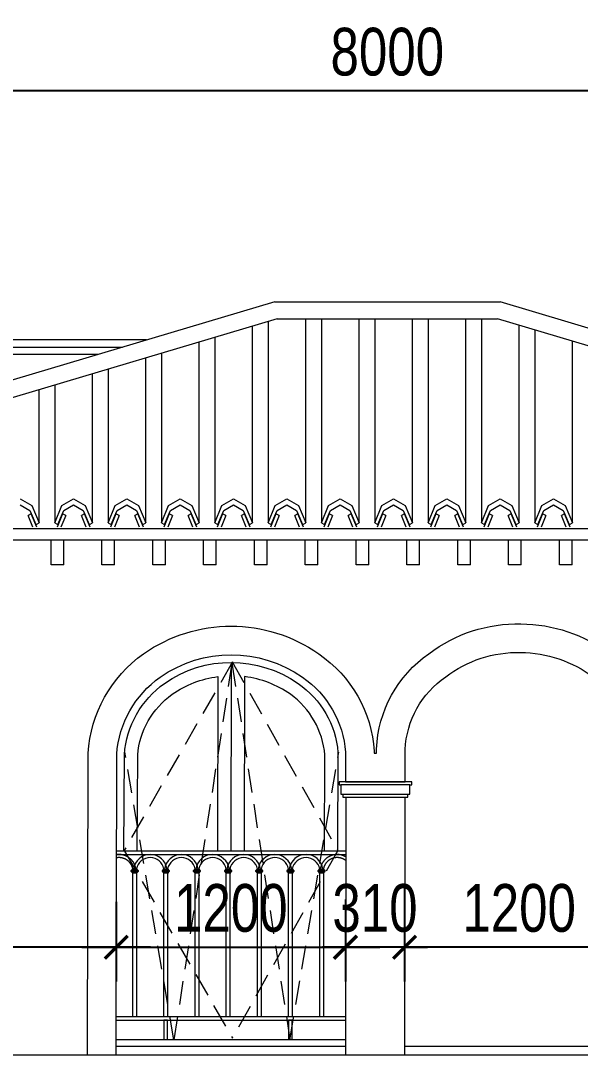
# Model space of a CAD drawing. Header units: millimetres. Extents: x -78046 to 260989, y -99288 to 158505.
# Drawn here: x 239603 to 242534, y 11467 to 16890 of the extents above; entities that cross this region are included whole.
import ezdxf
from ezdxf.xclip import XClip

# ---------------------------------------------------------------- set-up
doc = ezdxf.new("R2010")
doc.units = ezdxf.units.MM
doc.header["$LTSCALE"] = 100
doc.header["$XCLIPFRAME"] = 0
doc.header["$PDMODE"] = 98
doc.linetypes.add('HIDDEN', pattern=[0.375, 0.25, -0.125])
doc.layers.get('Defpoints').update_dxf_attribs({"lineweight": 13})
for name, color, linetype, lineweight in [('-DOOR', 137, 'Continuous', 9), ('-HATCH', 8, 'Continuous', 5), ('-HIDE', 3, 'HIDDEN', 13), ('-LINE1', 7, 'Continuous', 18)]:
    doc.layers.add(name, color=color, linetype=linetype, lineweight=lineweight)
doc.styles.add('AVANH', font='VHAVAN_2.TTF', dxfattribs={"width": 0.8})
doc.dimstyles.new('C_100A3', dxfattribs={"dimscale": 100, "dimtxt": 2.5, "dimasz": 1.2, "dimexe": 1.8, "dimexo": 0, "dimgap": 0.75, "dimtad": 1, "dimdec": 0, "dimzin": 0, "dimdsep": 46, "dimtxsty": 'AVANH', "dimblk": 'ARCHTICK', "dimcen": 0, "dimdle": 1.8, "dimclrd": 256, "dimclre": 256, "dimclrt": 7, "dimadec": 0, "dimazin": 0, "dimtfac": 0.0001, "dimtdec": 0, "dimtix": 1, "dimtmove": 2, "dimatfit": 3, "dimldrblk": 'ARCHTICK', "dimfxl": 1.8, "dimtolj": 1, "dimtzin": 0, "dimarcsym": 0})

# ---------------------------------------------------------------- blocks, each defined once
blk = doc.blocks.new('erte')
for p, q in [((215107, -52249.4), (215107, -49738)), ((215188.3, -49738), (215188.3, -52249.4)), ((215386.4, -52249.4), (215386.4, -49738)), ((215467.7, -49738), (215467.7, -52249.4)), ((215665.8, -52249.4), (215665.8, -49738)), ((215747.1, -49738), (215747.1, -52249.4)), ((215945.2, -52249.4), (215945.2, -49738)), ((216026.5, -49738), (216026.5, -52249.4)), ((216224.6, -52249.4), (216224.6, -49738)), ((216305.9, -49738), (216305.9, -52249.4)), ((216504, -52249.4), (216504, -49738)), ((216585.3, -49738), (216585.3, -52249.4)), ((216783.4, -52249.4), (216783.4, -49738)), ((216864.7, -49738), (216864.7, -52249.4)), ((217062.8, -52249.4), (217062.8, -49738)), ((217144.1, -49738), (217144.1, -52249.4)), ((217342.2, -52249.4), (217342.2, -49738)), ((217423.5, -49738), (217423.5, -52249.4)), ((217621.6, -52249.4), (217621.6, -49738)), ((217702.9, -49738), (217702.9, -52249.4)), ((217901, -52249.4), (217901, -49738)), ((215007.9, -52124.5), (215069.1, -52159)), ((215007.9, -52155.3), (215058.7, -52184)), ((215069.1, -52159), (215107, -52249.4)), ((215188.3, -52249.4), (215226.1, -52159)), ((215226.1, -52159), (215287.3, -52124.5)), ((215236.6, -52184), (215287.3, -52155.3)), ((215287.3, -52124.5), (215348.5, -52159)), ((215287.3, -52155.3), (215338.1, -52184)), ((215348.5, -52159), (215386.4, -52249.4)), ((215467.7, -52249.4), (215505.5, -52159)), ((215505.5, -52159), (215566.7, -52124.5)), ((215516, -52184), (215566.7, -52155.3)), ((215566.7, -52124.5), (215627.9, -52159)), ((215566.7, -52155.3), (215617.5, -52184)), ((215627.9, -52159), (215665.8, -52249.4)), ((215747.1, -52249.4), (215784.9, -52159)), ((215784.9, -52159), (215846.1, -52124.5)), ((215795.4, -52184), (215846.1, -52155.3)), ((215846.1, -52124.5), (215907.3, -52159)), ((215846.1, -52155.3), (215896.9, -52184)), ((215907.3, -52159), (215945.2, -52249.4)), ((216026.5, -52249.4), (216064.3, -52159)), ((216064.3, -52159), (216125.5, -52124.5)), ((216074.8, -52184), (216125.5, -52155.3)), ((216125.5, -52124.5), (216186.7, -52159)), ((216125.5, -52155.3), (216176.3, -52184)), ((216186.7, -52159), (216224.6, -52249.4)), ((216305.9, -52249.4), (216343.7, -52159)), ((216343.7, -52159), (216404.9, -52124.5)), ((216354.2, -52184), (216404.9, -52155.3)), ((216404.9, -52124.5), (216466.1, -52159)), ((216404.9, -52155.3), (216455.7, -52184)), ((216466.1, -52159), (216504, -52249.4)), ((216585.3, -52249.4), (216623.1, -52159)), ((216623.1, -52159), (216684.3, -52124.5)), ((216633.6, -52184), (216684.3, -52155.3)), ((216684.3, -52124.5), (216745.5, -52159)), ((216684.3, -52155.3), (216735.1, -52184)), ((216745.5, -52159), (216783.4, -52249.4)), ((216864.7, -52249.4), (216902.5, -52159)), ((216902.5, -52159), (216963.7, -52124.5)), ((216913, -52184), (216963.7, -52155.3)), ((216963.7, -52124.5), (217024.9, -52159)), ((216963.7, -52155.3), (217014.5, -52184)), ((217024.9, -52159), (217062.8, -52249.4)), ((217144.1, -52249.4), (217181.9, -52159)), ((217181.9, -52159), (217243.1, -52124.5)), ((217192.4, -52184), (217243.1, -52155.3)), ((217243.1, -52124.5), (217304.3, -52159)), ((217243.1, -52155.3), (217293.9, -52184)), ((217304.3, -52159), (217342.2, -52249.4)), ((217423.5, -52249.4), (217461.3, -52159)), ((217461.3, -52159), (217522.5, -52124.5)), ((217471.8, -52184), (217522.5, -52155.3)), ((217522.5, -52124.5), (217583.7, -52159)), ((217522.5, -52155.3), (217573.3, -52184)), ((217583.7, -52159), (217621.6, -52249.4)), ((217702.9, -52249.4), (217740.7, -52159)), ((217740.7, -52159), (217801.9, -52124.5)), ((217751.2, -52184), (217801.9, -52155.3)), ((217801.9, -52124.5), (217863.1, -52159)), ((217801.9, -52155.3), (217852.7, -52184)), ((217863.1, -52159), (217901, -52249.4)), ((215065.5, -52201.7), (215048.6, -52211.2)), ((215073.9, -52271.6), (215048.6, -52211.2)), ((215058.7, -52184), (215065.5, -52200.2)), ((215065.5, -52200.2), (215065.5, -52201.7)), ((215065.5, -52200.2), (215090.1, -52258.9)), ((215094.8, -52271.6), (215065.5, -52201.7)), ((215229.8, -52201.7), (215200.5, -52271.6)), ((215205.2, -52258.9), (215229.8, -52200.2)), ((215246.7, -52211.2), (215221.4, -52271.6)), ((215229.8, -52200.2), (215236.6, -52184)), ((215229.8, -52201.7), (215229.8, -52200.2)), ((215246.7, -52211.2), (215229.8, -52201.7)), ((215344.9, -52201.7), (215328, -52211.2)), ((215353.3, -52271.6), (215328, -52211.2)), ((215338.1, -52184), (215344.9, -52200.2)), ((215344.9, -52200.2), (215344.9, -52201.7)), ((215344.9, -52200.2), (215369.5, -52258.9)), ((215374.2, -52271.6), (215344.9, -52201.7)), ((215509.2, -52201.7), (215479.9, -52271.6)), ((215484.6, -52258.9), (215509.2, -52200.2)), ((215526.1, -52211.2), (215500.8, -52271.6)), ((215509.2, -52200.2), (215516, -52184)), ((215509.2, -52201.7), (215509.2, -52200.2)), ((215526.1, -52211.2), (215509.2, -52201.7)), ((215624.3, -52201.7), (215607.4, -52211.2)), ((215632.7, -52271.6), (215607.4, -52211.2)), ((215617.5, -52184), (215624.3, -52200.2)), ((215624.3, -52200.2), (215624.3, -52201.7)), ((215624.3, -52200.2), (215648.9, -52258.9)), ((215653.6, -52271.6), (215624.3, -52201.7)), ((215788.6, -52201.7), (215759.3, -52271.6)), ((215764, -52258.9), (215788.6, -52200.2)), ((215805.5, -52211.2), (215780.2, -52271.6)), ((215788.6, -52200.2), (215795.4, -52184)), ((215788.6, -52201.7), (215788.6, -52200.2)), ((215805.5, -52211.2), (215788.6, -52201.7)), ((215903.7, -52201.7), (215886.8, -52211.2)), ((215912.1, -52271.6), (215886.8, -52211.2)), ((215896.9, -52184), (215903.7, -52200.2)), ((215903.7, -52200.2), (215903.7, -52201.7)), ((215903.7, -52200.2), (215928.3, -52258.9)), ((215933, -52271.6), (215903.7, -52201.7)), ((216068, -52201.7), (216038.7, -52271.6)), ((216043.4, -52258.9), (216068, -52200.2)), ((216084.9, -52211.2), (216059.6, -52271.6)), ((216068, -52200.2), (216074.8, -52184)), ((216068, -52201.7), (216068, -52200.2)), ((216084.9, -52211.2), (216068, -52201.7)), ((216183.1, -52201.7), (216166.2, -52211.2)), ((216191.5, -52271.6), (216166.2, -52211.2)), ((216176.3, -52184), (216183.1, -52200.2)), ((216183.1, -52200.2), (216183.1, -52201.7)), ((216183.1, -52200.2), (216207.7, -52258.9)), ((216212.4, -52271.6), (216183.1, -52201.7)), ((216347.4, -52201.7), (216318.1, -52271.6)), ((216322.8, -52258.9), (216347.4, -52200.2)), ((216364.3, -52211.2), (216339, -52271.6)), ((216347.4, -52200.2), (216354.2, -52184)), ((216347.4, -52201.7), (216347.4, -52200.2)), ((216364.3, -52211.2), (216347.4, -52201.7)), ((216462.5, -52201.7), (216445.6, -52211.2)), ((216470.9, -52271.6), (216445.6, -52211.2)), ((216455.7, -52184), (216462.5, -52200.2)), ((216462.5, -52200.2), (216462.5, -52201.7)), ((216462.5, -52200.2), (216487.1, -52258.9)), ((216491.8, -52271.6), (216462.5, -52201.7)), ((216626.8, -52201.7), (216597.5, -52271.6)), ((216602.2, -52258.9), (216626.8, -52200.2)), ((216643.7, -52211.2), (216618.4, -52271.6)), ((216626.8, -52200.2), (216633.6, -52184)), ((216626.8, -52201.7), (216626.8, -52200.2)), ((216643.7, -52211.2), (216626.8, -52201.7)), ((216741.9, -52201.7), (216725, -52211.2)), ((216750.3, -52271.6), (216725, -52211.2)), ((216735.1, -52184), (216741.9, -52200.2)), ((216741.9, -52200.2), (216741.9, -52201.7)), ((216741.9, -52200.2), (216766.5, -52258.9)), ((216771.2, -52271.6), (216741.9, -52201.7)), ((216906.2, -52201.7), (216876.9, -52271.6)), ((216881.6, -52258.9), (216906.2, -52200.2)), ((216923.1, -52211.2), (216897.8, -52271.6)), ((216906.2, -52200.2), (216913, -52184)), ((216906.2, -52201.7), (216906.2, -52200.2)), ((216923.1, -52211.2), (216906.2, -52201.7)), ((217021.3, -52201.7), (217004.4, -52211.2)), ((217029.7, -52271.6), (217004.4, -52211.2)), ((217014.5, -52184), (217021.3, -52200.2)), ((217021.3, -52200.2), (217021.3, -52201.7)), ((217021.3, -52200.2), (217045.9, -52258.9)), ((217050.6, -52271.6), (217021.3, -52201.7)), ((217185.6, -52201.7), (217156.3, -52271.6)), ((217161, -52258.9), (217185.6, -52200.2)), ((217202.5, -52211.2), (217177.2, -52271.6)), ((217185.6, -52200.2), (217192.4, -52184)), ((217185.6, -52201.7), (217185.6, -52200.2)), ((217202.5, -52211.2), (217185.6, -52201.7)), ((217300.7, -52201.7), (217283.8, -52211.2)), ((217309.1, -52271.6), (217283.8, -52211.2)), ((217293.9, -52184), (217300.7, -52200.2)), ((217300.7, -52200.2), (217300.7, -52201.7)), ((217300.7, -52200.2), (217325.3, -52258.9)), ((217330, -52271.6), (217300.7, -52201.7)), ((217465, -52201.7), (217435.7, -52271.6)), ((217440.4, -52258.9), (217465, -52200.2)), ((217481.9, -52211.2), (217456.6, -52271.6)), ((217465, -52200.2), (217471.8, -52184)), ((217465, -52201.7), (217465, -52200.2)), ((217481.9, -52211.2), (217465, -52201.7)), ((217580.1, -52201.7), (217563.2, -52211.2)), ((217588.5, -52271.6), (217563.2, -52211.2)), ((217573.3, -52184), (217580.1, -52200.2)), ((217580.1, -52200.2), (217580.1, -52201.7)), ((217580.1, -52200.2), (217604.7, -52258.9)), ((217609.4, -52271.6), (217580.1, -52201.7)), ((217744.4, -52201.7), (217715.1, -52271.6)), ((217719.8, -52258.9), (217744.4, -52200.2)), ((217761.3, -52211.2), (217736, -52271.6)), ((217744.4, -52200.2), (217751.2, -52184)), ((217744.4, -52201.7), (217744.4, -52200.2)), ((217761.3, -52211.2), (217744.4, -52201.7)), ((217859.5, -52201.7), (217842.6, -52211.2)), ((217867.9, -52271.6), (217842.6, -52211.2)), ((217852.7, -52184), (217859.5, -52200.2)), ((217859.5, -52200.2), (217859.5, -52201.7)), ((217859.5, -52200.2), (217884.1, -52258.9)), ((217888.8, -52271.6), (217859.5, -52201.7)), ((215090.1, -52258.9), (215094.7, -52256.3)), ((215094.7, -52256.3), (215107, -52249.4)), ((215188.3, -52249.4), (215200.5, -52256.3)), ((215200.5, -52256.3), (215205.2, -52258.9)), ((215369.5, -52258.9), (215374.1, -52256.3)), ((215374.1, -52256.3), (215386.4, -52249.4)), ((215467.7, -52249.4), (215479.9, -52256.3)), ((215479.9, -52256.3), (215484.6, -52258.9)), ((215648.9, -52258.9), (215653.5, -52256.3)), ((215653.5, -52256.3), (215665.8, -52249.4)), ((215747.1, -52249.4), (215759.3, -52256.3)), ((215759.3, -52256.3), (215764, -52258.9)), ((215928.3, -52258.9), (215932.9, -52256.3)), ((215932.9, -52256.3), (215945.2, -52249.4)), ((216026.5, -52249.4), (216038.7, -52256.3)), ((216038.7, -52256.3), (216043.4, -52258.9)), ((216207.7, -52258.9), (216212.3, -52256.3)), ((216212.3, -52256.3), (216224.6, -52249.4)), ((216305.9, -52249.4), (216318.1, -52256.3)), ((216318.1, -52256.3), (216322.8, -52258.9)), ((216487.1, -52258.9), (216491.7, -52256.3)), ((216491.7, -52256.3), (216504, -52249.4)), ((216585.3, -52249.4), (216597.5, -52256.3)), ((216597.5, -52256.3), (216602.2, -52258.9)), ((216766.5, -52258.9), (216771.1, -52256.3)), ((216771.1, -52256.3), (216783.4, -52249.4)), ((216864.7, -52249.4), (216876.9, -52256.3)), ((216876.9, -52256.3), (216881.6, -52258.9)), ((217045.9, -52258.9), (217050.5, -52256.3)), ((217050.5, -52256.3), (217062.8, -52249.4)), ((217144.1, -52249.4), (217156.3, -52256.3)), ((217156.3, -52256.3), (217161, -52258.9)), ((217325.3, -52258.9), (217329.9, -52256.3)), ((217329.9, -52256.3), (217342.2, -52249.4)), ((217423.5, -52249.4), (217435.7, -52256.3)), ((217435.7, -52256.3), (217440.4, -52258.9)), ((217604.7, -52258.9), (217609.3, -52256.3)), ((217609.3, -52256.3), (217621.6, -52249.4)), ((217702.9, -52249.4), (217715.1, -52256.3)), ((217715.1, -52256.3), (217719.8, -52258.9)), ((217884.1, -52258.9), (217888.7, -52256.3)), ((217888.7, -52256.3), (217901, -52249.4))]:
    blk.add_line(p, q)
blk = doc.blocks.new('_ARCHTICK')
at = {"const_width": 0.15}
blk.add_lwpolyline([(-0.5, -0.5), (0.5, 0.5)], dxfattribs=at)
blk = doc.blocks.new('*D195')
at = {"layer": 'Defpoints', "lineweight": -2, "transparency": 16777216}
for p, q in [((237523.1, 15501.5), (237523.1, 16701.9)), ((245522.8, 15501.5), (245522.8, 16701.9)), ((245702.8, 16521.9), (237343.1, 16521.9))]:
    blk.add_line(p, q, dxfattribs=at)
at = {"layer": 'Defpoints', "color": 0, "transparency": 16777216}
for p in [(237523.1, 16521.9), (237523.1, 15501.5), (245522.8, 15501.5)]:
    blk.add_point(p, dxfattribs=at)
at = {"layer": 'Defpoints', "lineweight": -2, "transparency": 16777216, "xscale": 120, "yscale": 120, "zscale": 120, "rotation": 180}
blk.add_blockref('_ARCHTICK', (237523.1, 16521.9), dxfattribs=at)
at = {"layer": 'Defpoints', "lineweight": -2, "transparency": 16777216, "xscale": 120, "yscale": 120, "zscale": 120}
blk.add_blockref('_ARCHTICK', (245522.8, 16521.9), dxfattribs=at)
at = {"layer": 'Defpoints', "color": 7, "transparency": 16777216, "insert": (241522.9, 16726.2), "char_height": 250, "attachment_point": 5, "style": 'AVANH'}
blk.add_mtext('\\A1;8000', dxfattribs=at)
blk = doc.blocks.new('*D200')
at = {"layer": 'Defpoints', "lineweight": -2, "transparency": 16777216}
for p, q in [((241613.4, 12357.9), (241613.4, 11853.4)), ((242813.6, 12254.9), (242813.6, 11853.4)), ((242993.6, 12033.4), (241433.4, 12033.4))]:
    blk.add_line(p, q, dxfattribs=at)
at = {"layer": 'Defpoints', "color": 0, "transparency": 16777216}
for p in [(241613.4, 12357.9), (242813.6, 12254.9), (241613.4, 12033.4)]:
    blk.add_point(p, dxfattribs=at)
at = {"layer": 'Defpoints', "lineweight": -2, "transparency": 16777216, "xscale": 120, "yscale": 120, "zscale": 120, "rotation": 180}
blk.add_blockref('_ARCHTICK', (241613.4, 12033.4), dxfattribs=at)
at = {"layer": 'Defpoints', "lineweight": -2, "transparency": 16777216, "xscale": 120, "yscale": 120, "zscale": 120}
blk.add_blockref('_ARCHTICK', (242813.6, 12033.4), dxfattribs=at)
at = {"layer": 'Defpoints', "color": 7, "transparency": 16777216, "insert": (242213.5, 12237.7), "char_height": 250, "attachment_point": 5, "style": 'AVANH'}
blk.add_mtext('\\A1;1200', dxfattribs=at)
blk = doc.blocks.new('*D201')
at = {"layer": 'Defpoints', "lineweight": -2, "transparency": 16777216}
for p, q in [((241613.4, 12357.9), (241613.4, 11853.4)), ((241303.4, 12283.8), (241303.4, 11853.4)), ((241303.4, 12033.4), (241183.4, 12033.4)), ((241613.4, 12033.4), (241303.4, 12033.4)), ((241613.4, 12033.4), (241733.4, 12033.4))]:
    blk.add_line(p, q, dxfattribs=at)
at = {"layer": 'Defpoints', "color": 0, "transparency": 16777216}
for p in [(241613.4, 12357.9), (241303.4, 12283.8), (241303.4, 12033.4)]:
    blk.add_point(p, dxfattribs=at)
at = {"layer": 'Defpoints', "lineweight": -2, "transparency": 16777216, "xscale": 120, "yscale": 120, "zscale": 120}
blk.add_blockref('_ARCHTICK', (241303.4, 12033.4), dxfattribs=at)
at = {"layer": 'Defpoints', "lineweight": -2, "transparency": 16777216, "xscale": 120, "yscale": 120, "zscale": 120, "rotation": 180}
blk.add_blockref('_ARCHTICK', (241613.4, 12033.4), dxfattribs=at)
at = {"layer": 'Defpoints', "color": 7, "transparency": 16777216, "insert": (241458.4, 12237.7), "char_height": 250, "attachment_point": 5, "style": 'AVANH'}
blk.add_mtext('\\A1;310', dxfattribs=at)
blk = doc.blocks.new('*D202')
at = {"layer": 'Defpoints', "lineweight": -2, "transparency": 16777216}
for p, q in [((240103.2, 12271.1), (240103.2, 11853.4)), ((237523.1, 12254.9), (237523.1, 11853.4)), ((240283.2, 12033.4), (237343.1, 12033.4))]:
    blk.add_line(p, q, dxfattribs=at)
at = {"layer": 'Defpoints', "color": 0, "transparency": 16777216}
for p in [(240103.2, 12271.1), (237523.1, 12254.9), (237523.1, 12033.4)]:
    blk.add_point(p, dxfattribs=at)
at = {"layer": 'Defpoints', "lineweight": -2, "transparency": 16777216, "xscale": 120, "yscale": 120, "zscale": 120, "rotation": 180}
blk.add_blockref('_ARCHTICK', (237523.1, 12033.4), dxfattribs=at)
at = {"layer": 'Defpoints', "lineweight": -2, "transparency": 16777216, "xscale": 120, "yscale": 120, "zscale": 120}
blk.add_blockref('_ARCHTICK', (240103.2, 12033.4), dxfattribs=at)
at = {"layer": 'Defpoints', "color": 7, "transparency": 16777216, "insert": (238813.2, 12237.7), "char_height": 250, "attachment_point": 5, "style": 'AVANH'}
blk.add_mtext('\\A1;2580', dxfattribs=at)
blk = doc.blocks.new('*D346')
at = {"layer": 'Defpoints', "lineweight": -2, "transparency": 16777216}
for p, q in [((240103.2, 12271.1), (240103.2, 11853.4)), ((241303.4, 12271.1), (241303.4, 11853.4)), ((239923.2, 12033.4), (241483.4, 12033.4))]:
    blk.add_line(p, q, dxfattribs=at)
at = {"layer": 'Defpoints', "color": 0, "transparency": 16777216}
for p in [(240103.2, 12271.1), (241303.4, 12271.1), (241303.4, 12033.4)]:
    blk.add_point(p, dxfattribs=at)
at = {"layer": 'Defpoints', "lineweight": -2, "transparency": 16777216, "xscale": 120, "yscale": 120, "zscale": 120, "rotation": 180}
blk.add_blockref('_ARCHTICK', (240103.2, 12033.4), dxfattribs=at)
at = {"layer": 'Defpoints', "lineweight": -2, "transparency": 16777216, "xscale": 120, "yscale": 120, "zscale": 120}
blk.add_blockref('_ARCHTICK', (241303.4, 12033.4), dxfattribs=at)
at = {"layer": 'Defpoints', "color": 7, "transparency": 16777216, "insert": (240703.3, 12237.7), "char_height": 250, "attachment_point": 5, "style": 'AVANH'}
blk.add_mtext('\\A1;1200', dxfattribs=at)
blk = doc.blocks.new('lancan')
for p, q in [((-1.1, 988.8), (6547.2, 988.8)), ((-1.1, 968.8), (6547.2, 968.8)), ((488, 889), (479.8, 883.9)), ((479.8, 883.9), (479.8, 881.9)), ((489.6, 883.9), (479.8, 883.9)), ((479.8, 881.9), (488, 876.9)), ((489.6, 881.9), (479.8, 881.9)), ((485.6, 893), (485.6, 891)), ((485.6, 893), (489.6, 893)), ((485.6, 891), (488, 891)), ((485.6, 874.9), (485.6, 872.9)), ((485.6, 874.9), (488, 874.9)), ((485.6, 872.9), (489.6, 872.9)), ((488, 891), (488, 889)), ((488, 891), (489.6, 891)), ((488, 889), (510.4, 889)), ((488, 876.9), (488, 874.9)), ((488, 876.9), (510.4, 876.9)), ((488, 874.9), (489.6, 874.9)), ((489.6, 893), (508.8, 893)), ((508.8, 891), (489.6, 891)), ((489.6, 881.9), (489.6, 883.9)), ((489.6, 883.9), (508.8, 883.9)), ((489.6, 881.9), (508.8, 881.9)), ((508.8, 874.9), (489.6, 874.9)), ((489.6, 120), (489.6, 872.9)), ((489.6, 872.9), (508.8, 872.9)), ((508.8, 893), (512.8, 893)), ((508.8, 891), (510.4, 891)), ((508.8, 883.9), (508.8, 881.9)), ((508.8, 883.9), (518.6, 883.9)), ((508.8, 881.9), (518.6, 881.9)), ((508.8, 874.9), (510.4, 874.9)), ((508.8, 872.9), (508.8, 120)), ((508.8, 872.9), (512.8, 872.9)), ((510.4, 889), (510.4, 891)), ((510.4, 891), (512.8, 891)), ((518.6, 883.9), (510.4, 889)), ((510.4, 876.9), (518.6, 881.9)), ((510.4, 874.9), (510.4, 876.9)), ((510.4, 874.9), (512.8, 874.9)), ((512.8, 891), (512.8, 893)), ((512.8, 872.9), (512.8, 874.9)), ((518.6, 881.9), (518.6, 883.9)), ((651.2, 889), (643, 884)), ((643, 884), (643, 882)), ((652.8, 884), (643, 884)), ((643, 882), (651.2, 876.9)), ((652.8, 882), (643, 882)), ((648.8, 893), (648.8, 891)), ((648.8, 893), (652.8, 893)), ((648.8, 891), (651.2, 891)), ((648.8, 874.9), (648.8, 872.9)), ((648.8, 874.9), (651.2, 874.9)), ((648.8, 872.9), (652.8, 872.9)), ((651.2, 891), (651.2, 889)), ((651.2, 891), (652.8, 891)), ((651.2, 889), (673.6, 889)), ((651.2, 876.9), (651.2, 874.9)), ((651.2, 876.9), (673.6, 876.9)), ((651.2, 874.9), (652.8, 874.9)), ((652.8, 893), (672, 893)), ((672, 891), (652.8, 891)), ((652.8, 882), (652.8, 884)), ((652.8, 884), (672, 884)), ((652.8, 882), (672, 882)), ((672, 874.9), (652.8, 874.9)), ((652.8, 120), (652.8, 872.9)), ((652.8, 872.9), (672, 872.9)), ((672, 893), (676, 893)), ((672, 891), (673.6, 891)), ((672, 884), (672, 882)), ((672, 884), (681.8, 884)), ((672, 882), (681.8, 882)), ((672, 874.9), (673.6, 874.9)), ((672, 872.9), (672, 120)), ((672, 872.9), (676, 872.9)), ((673.6, 889), (673.6, 891)), ((673.6, 891), (676, 891)), ((681.8, 884), (673.6, 889)), ((673.6, 876.9), (681.8, 882)), ((673.6, 874.9), (673.6, 876.9)), ((673.6, 874.9), (676, 874.9)), ((676, 891), (676, 893)), ((676, 872.9), (676, 874.9)), ((681.8, 882), (681.8, 884)), ((814.4, 889), (806.2, 884)), ((806.2, 884), (806.2, 882)), ((816, 884), (806.2, 884)), ((806.2, 882), (814.4, 876.9)), ((816, 882), (806.2, 882)), ((812, 893), (812, 891)), ((812, 893), (816, 893)), ((812, 891), (814.4, 891)), ((812, 874.9), (812, 872.9)), ((812, 874.9), (814.4, 874.9)), ((812, 872.9), (816, 872.9)), ((814.4, 891), (814.4, 889)), ((814.4, 891), (816, 891)), ((814.4, 889), (836.8, 889)), ((814.4, 876.9), (814.4, 874.9)), ((814.4, 876.9), (836.8, 876.9)), ((814.4, 874.9), (816, 874.9)), ((816, 893), (835.2, 893)), ((835.2, 891), (816, 891)), ((816, 882), (816, 884)), ((816, 884), (835.2, 884)), ((816, 882), (835.2, 882)), ((835.2, 874.9), (816, 874.9)), ((816, 120), (816, 872.9)), ((816, 872.9), (835.2, 872.9)), ((835.2, 893), (839.2, 893)), ((835.2, 891), (836.8, 891)), ((835.2, 884), (835.2, 882)), ((835.2, 884), (845, 884)), ((835.2, 882), (845, 882)), ((835.2, 874.9), (836.8, 874.9)), ((835.2, 872.9), (835.2, 120)), ((835.2, 872.9), (839.2, 872.9)), ((836.8, 889), (836.8, 891)), ((836.8, 891), (839.2, 891)), ((845, 884), (836.8, 889)), ((836.8, 876.9), (845, 882)), ((836.8, 874.9), (836.8, 876.9)), ((836.8, 874.9), (839.2, 874.9)), ((839.2, 891), (839.2, 893)), ((839.2, 872.9), (839.2, 874.9)), ((845, 882), (845, 884)), ((977.6, 889), (969.4, 884)), ((969.4, 884), (969.4, 882)), ((979.2, 884), (969.4, 884)), ((969.4, 882), (977.6, 876.9)), ((979.2, 882), (969.4, 882)), ((975.2, 893), (975.2, 891)), ((975.2, 893), (979.2, 893)), ((975.2, 891), (977.6, 891)), ((975.2, 874.9), (975.2, 872.9)), ((975.2, 874.9), (977.6, 874.9)), ((975.2, 872.9), (979.2, 872.9)), ((977.6, 891), (977.6, 889)), ((977.6, 891), (979.2, 891)), ((977.6, 889), (1000, 889)), ((977.6, 876.9), (977.6, 874.9)), ((977.6, 876.9), (1000, 876.9)), ((977.6, 874.9), (979.2, 874.9)), ((979.2, 893), (998.4, 893)), ((998.4, 891), (979.2, 891)), ((979.2, 882), (979.2, 884)), ((979.2, 884), (998.4, 884)), ((979.2, 882), (998.4, 882)), ((998.4, 874.9), (979.2, 874.9)), ((979.2, 120), (979.2, 872.9)), ((979.2, 872.9), (998.4, 872.9)), ((998.4, 893), (1002.4, 893)), ((998.4, 891), (1000, 891)), ((998.4, 884), (998.4, 882)), ((998.4, 884), (1008.2, 884)), ((998.4, 882), (1008.2, 882)), ((998.4, 874.9), (1000, 874.9)), ((998.4, 872.9), (998.4, 120)), ((998.4, 872.9), (1002.4, 872.9)), ((1000, 889), (1000, 891)), ((1000, 891), (1002.4, 891)), ((1008.2, 884), (1000, 889)), ((1000, 876.9), (1008.2, 882)), ((1000, 874.9), (1000, 876.9)), ((1000, 874.9), (1002.4, 874.9)), ((1002.4, 891), (1002.4, 893)), ((1002.4, 872.9), (1002.4, 874.9)), ((1008.2, 882), (1008.2, 884)), ((1140.8, 889), (1132.6, 884)), ((1132.6, 884), (1132.6, 882)), ((1142.4, 884), (1132.6, 884)), ((1132.6, 882), (1140.8, 876.9)), ((1142.4, 882), (1132.6, 882)), ((1138.4, 893), (1138.4, 891)), ((1138.4, 893), (1142.4, 893)), ((1138.4, 891), (1140.8, 891)), ((1138.4, 874.9), (1138.4, 872.9)), ((1138.4, 874.9), (1140.8, 874.9)), ((1138.4, 872.9), (1142.4, 872.9)), ((1140.8, 891), (1140.8, 889)), ((1140.8, 891), (1142.4, 891)), ((1140.8, 889), (1163.2, 889)), ((1140.8, 876.9), (1140.8, 874.9)), ((1140.8, 876.9), (1163.2, 876.9)), ((1140.8, 874.9), (1142.4, 874.9)), ((1142.4, 893), (1161.6, 893)), ((1161.6, 891), (1142.4, 891)), ((1142.4, 882), (1142.4, 884)), ((1142.4, 884), (1161.6, 884)), ((1142.4, 882), (1161.6, 882)), ((1161.6, 874.9), (1142.4, 874.9)), ((1142.4, 120), (1142.4, 872.9)), ((1142.4, 872.9), (1161.6, 872.9)), ((1161.6, 893), (1165.6, 893)), ((1161.6, 891), (1163.2, 891)), ((1161.6, 884), (1161.6, 882)), ((1161.6, 884), (1171.4, 884)), ((1161.6, 882), (1171.4, 882)), ((1161.6, 874.9), (1163.2, 874.9)), ((1161.6, 872.9), (1161.6, 120)), ((1161.6, 872.9), (1165.6, 872.9)), ((1163.2, 889), (1163.2, 891)), ((1163.2, 891), (1165.6, 891)), ((1171.4, 884), (1163.2, 889)), ((1163.2, 876.9), (1171.4, 882)), ((1163.2, 874.9), (1163.2, 876.9)), ((1163.2, 874.9), (1165.6, 874.9)), ((1165.6, 891), (1165.6, 893)), ((1165.6, 872.9), (1165.6, 874.9)), ((1171.4, 882), (1171.4, 884)), ((1304, 889), (1295.8, 884)), ((1295.8, 884), (1295.8, 882)), ((1305.6, 884), (1295.8, 884)), ((1295.8, 882), (1304, 876.9)), ((1305.6, 882), (1295.8, 882)), ((1301.6, 893), (1301.6, 891)), ((1301.6, 893), (1305.6, 893)), ((1301.6, 891), (1304, 891)), ((1301.6, 874.9), (1301.6, 872.9)), ((1301.6, 874.9), (1304, 874.9)), ((1301.6, 872.9), (1305.6, 872.9)), ((1304, 891), (1304, 889)), ((1304, 891), (1305.6, 891)), ((1304, 889), (1326.4, 889)), ((1304, 876.9), (1304, 874.9)), ((1304, 876.9), (1326.4, 876.9)), ((1304, 874.9), (1305.6, 874.9)), ((1305.6, 893), (1324.8, 893)), ((1324.8, 891), (1305.6, 891)), ((1305.6, 882), (1305.6, 884)), ((1305.6, 884), (1324.8, 884)), ((1305.6, 882), (1324.8, 882)), ((1324.8, 874.9), (1305.6, 874.9)), ((1305.6, 120), (1305.6, 872.9)), ((1305.6, 872.9), (1324.8, 872.9)), ((1324.8, 893), (1328.8, 893)), ((1324.8, 891), (1326.4, 891)), ((1324.8, 884), (1324.8, 882)), ((1324.8, 884), (1334.6, 884)), ((1324.8, 882), (1334.6, 882)), ((1324.8, 874.9), (1326.4, 874.9)), ((1324.8, 872.9), (1324.8, 120)), ((1324.8, 872.9), (1328.8, 872.9)), ((1326.4, 889), (1326.4, 891)), ((1326.4, 891), (1328.8, 891)), ((1334.6, 884), (1326.4, 889)), ((1326.4, 876.9), (1334.6, 882)), ((1326.4, 874.9), (1326.4, 876.9)), ((1326.4, 874.9), (1328.8, 874.9)), ((1328.8, 891), (1328.8, 893)), ((1328.8, 872.9), (1328.8, 874.9)), ((1334.6, 882), (1334.6, 884)), ((1467.2, 889), (1459, 884)), ((1459, 884), (1459, 882)), ((1468.8, 884), (1459, 884)), ((1459, 882), (1467.2, 876.9)), ((1468.8, 882), (1459, 882)), ((1464.8, 893), (1464.8, 891)), ((1464.8, 893), (1468.8, 893)), ((1464.8, 891), (1467.2, 891)), ((1464.8, 874.9), (1464.8, 872.9)), ((1464.8, 874.9), (1467.2, 874.9)), ((1464.8, 872.9), (1468.8, 872.9)), ((1467.2, 891), (1467.2, 889)), ((1467.2, 891), (1468.8, 891)), ((1467.2, 889), (1489.6, 889)), ((1467.2, 876.9), (1467.2, 874.9)), ((1467.2, 876.9), (1489.6, 876.9)), ((1467.2, 874.9), (1468.8, 874.9)), ((1468.8, 893), (1488, 893)), ((1488, 891), (1468.8, 891)), ((1468.8, 882), (1468.8, 884)), ((1468.8, 884), (1488, 884)), ((1468.8, 882), (1488, 882)), ((1488, 874.9), (1468.8, 874.9)), ((1468.8, 120), (1468.8, 872.9)), ((1468.8, 872.9), (1488, 872.9)), ((1488, 893), (1492, 893)), ((1488, 891), (1489.6, 891)), ((1488, 884), (1488, 882)), ((1488, 884), (1497.8, 884)), ((1488, 882), (1497.8, 882)), ((1488, 874.9), (1489.6, 874.9)), ((1488, 872.9), (1488, 120)), ((1488, 872.9), (1492, 872.9)), ((1489.6, 889), (1489.6, 891)), ((1489.6, 891), (1492, 891)), ((1497.8, 884), (1489.6, 889)), ((1489.6, 876.9), (1497.8, 882)), ((1489.6, 874.9), (1489.6, 876.9)), ((1489.6, 874.9), (1492, 874.9)), ((1492, 891), (1492, 893)), ((1492, 872.9), (1492, 874.9)), ((1497.8, 882), (1497.8, 884)), ((-1.1, 120), (6547.2, 120)), ((-1.1, 100), (6547.2, 100)), ((-1.1, 0), (6547.2, 0))]:
    blk.add_line(p, q)
for points in [[(672, 100), (652.8, 100), (652.8, 0), (672, 0)], [(1324.8, 100), (1305.6, 100), (1305.6, 0), (1324.8, 0)]]:
    blk.add_lwpolyline(points, close=True)
for centre, radius, start, end in [((417.6, 879.7), 89.2, 8.5304, 171.4696), ((417.6, 879.7), 73.2, 10.4137, 169.5863), ((580.8, 879.7), 89.2, 8.5304, 171.4696), ((580.8, 879.7), 73.2, 10.4137, 169.5863), ((744, 879.7), 89.2, 8.5304, 171.4696), ((744, 879.7), 73.2, 10.4137, 169.5863), ((907.2, 879.7), 89.2, 8.5304, 171.4696), ((907.2, 879.7), 73.2, 10.4137, 169.5863), ((1070.4, 879.7), 89.2, 8.5304, 171.4696), ((1070.4, 879.7), 73.2, 10.4137, 169.5863), ((1233.6, 879.7), 89.2, 8.5304, 171.4696), ((1233.6, 879.7), 73.2, 10.4137, 169.5863), ((1396.8, 879.8), 89.2, 8.5304, 171.4696), ((1396.8, 879.8), 73.2, 10.4137, 169.5863), ((1560, 879.8), 89.2, 8.5304, 171.4696), ((1560, 879.8), 73.2, 10.4137, 169.5863)]:
    blk.add_arc(centre, radius, start, end)

msp = doc.modelspace()

# ---------------------------------------------------------------- linework, layer by layer
at = {"layer": '-DOOR', "lineweight": 9}
msp.add_line((240705.8, 13526.6), (240703.6, 12539), dxfattribs=at)
for points in [[(240143.3, 12539), (240145.5, 13043.8, -0.221552), (240355.9, 13416.4, -0.316377), (241055.4, 13415.5, -0.227336), (241264.4, 13054), (241262.2, 12539)], [(240213.3, 12539), (240215.5, 13041, -0.219786), (240396.4, 13359.2, -0.12107), (240635.8, 13452.1), (240633.6, 12539)], [(241193.9, 12539), (241196, 13041, 0.219786), (241015.2, 13359.2, 0.12107), (240775.8, 13452.1), (240773.6, 12539)]]:
    msp.add_lwpolyline(points, format="xyb", dxfattribs=at)
at = {"layer": '-HATCH'}
for p, q in [((234223.1, 15179.2), (240136.3, 15179.2)), ((234223.1, 15141.7), (240010.4, 15141.7)), ((239761.8, 14038.7), (239761.8, 14166.7)), ((239828.4, 14038.7), (239828.4, 14166.7)), ((240028.1, 14038.7), (240028.1, 14166.7)), ((240094.6, 14038.7), (240094.6, 14166.7)), ((240294.3, 14038.7), (240294.3, 14166.7)), ((240360.9, 14038.7), (240360.9, 14166.7)), ((240560.6, 14038.7), (240560.6, 14166.7)), ((240627.1, 14038.7), (240627.1, 14166.7)), ((240826.8, 14038.7), (240826.8, 14166.7)), ((240893.4, 14038.7), (240893.4, 14166.7)), ((241093.1, 14038.7), (241093.1, 14166.7)), ((241159.6, 14038.7), (241159.6, 14166.7)), ((241359.3, 14038.7), (241359.3, 14166.7)), ((241425.9, 14038.7), (241425.9, 14166.7)), ((241625.6, 14038.7), (241625.6, 14166.7)), ((241692.1, 14038.7), (241692.1, 14166.7)), ((241891.8, 14038.7), (241891.8, 14166.7)), ((241958.4, 14038.7), (241958.4, 14166.7)), ((242158.1, 14038.7), (242158.1, 14166.7)), ((242224.6, 14038.7), (242224.6, 14166.7)), ((242424.3, 14038.7), (242424.3, 14166.7)), ((242490.9, 14038.7), (242490.9, 14166.7)), ((239828.4, 14038.7), (239761.8, 14038.7)), ((240094.6, 14038.7), (240028.1, 14038.7)), ((240360.9, 14038.7), (240294.3, 14038.7)), ((240627.1, 14038.7), (240560.6, 14038.7)), ((240893.4, 14038.7), (240826.8, 14038.7)), ((241159.6, 14038.7), (241093.1, 14038.7)), ((241425.9, 14038.7), (241359.3, 14038.7)), ((241692.1, 14038.7), (241625.6, 14038.7)), ((241958.4, 14038.7), (241891.8, 14038.7)), ((242224.6, 14038.7), (242158.1, 14038.7)), ((242490.9, 14038.7), (242424.3, 14038.7)), ((241640.7, 12884.9), (241280.4, 12884.9)), ((241290.5, 12834.9), (241630.6, 12834.9))]:
    msp.add_line(p, q, dxfattribs=at)
at = {"layer": '-HIDE', "ltscale": 5}
for points in [[(240712.4, 13529.5), (240144.8, 12540.3), (240712.7, 11556.3)], [(240709.2, 13523.9), (240405.4, 11548.3), (240148.9, 13056.3)], [(240709.2, 13523.9), (241012.9, 11548.3), (241269.5, 13056.3)], [(240710.9, 13529.5), (241263.7, 12540.3), (240710.5, 11556.3)]]:
    msp.add_lwpolyline(points, dxfattribs=at)
at = {"layer": '-LINE1', "color": 0, "lineweight": 20}
for p, q in [((240933.4, 15416.7), (237523.1, 14400.6)), ((240933.4, 15416.7), (242113.4, 15416.7)), ((246078, 14226.7), (242113.4, 15416.7)), ((240946.6, 15326.7), (237254.6, 14226.7)), ((240946.6, 15326.7), (242100.2, 15326.7)), ((245784.6, 14226.7), (242100.2, 15326.7)), ((240262.1, 15216.7), (234223.1, 15216.7)), ((246078, 14226.7), (236968.4, 14226.7)), ((246078, 14166.7), (236968.4, 14166.7)), ((241305.6, 12819.9), (241303.4, 11468.7)), ((241615.6, 12819.9), (241613.4, 11468.7)), ((240102.3, 11515), (241302.7, 11515)), ((241612.5, 11515), (242812.9, 11515)), ((249363.4, 11466.7), (234043.3, 11466.7))]:
    msp.add_line(p, q, dxfattribs=at)
for points in [[(239953.1, 11468.8), (239955.5, 13050.6, -0.224891), (240246.1, 13571.4, -0.316199), (241163.7, 13571.6, -0.229892), (241454.4, 13060.8), (241454.4, 13049.9), (241466.7, 13049.9), (241466.7, 13072.3, -0.235832), (241741, 13572.1, -0.169469), (242223, 13728.5, -0.160132), (242689.5, 13571.4, -0.240415), (242963, 13061.7), (242963, 13049.9), (242977, 13049.9), (242977, 13060.8, -0.229892), (243267.6, 13571.6, -0.316199), (244185.2, 13571.4, -0.224891), (244475.8, 13050.6), (244473.8, 11468.8)], [(240103.1, 11468.7), (240105.5, 13045.3, -0.222401), (240332.8, 13449, -0.316331), (241078.2, 13448.4, -0.227981), (241304.4, 13055.5), (241304.4, 12899.9), (241616.7, 12899.9), (241616.7, 13069.2, -0.236125), (241829, 13450.6, -0.171307), (242220.8, 13578.5, -0.161674), (242601.9, 13449.7, -0.241077), (242813, 13060.1), (242813, 12899.9), (243127, 12899.9), (243127, 13055.5, -0.227981), (243353.2, 13448.4, -0.316331), (244098.6, 13449, -0.222401), (244325.8, 13045.3), (244323.8, 11468.7)]]:
    msp.add_lwpolyline(points, format="xyb", dxfattribs=at)
msp.add_lwpolyline([(241270.3, 12899.9), (241270.3, 12884.9), (241280.4, 12884.9), (241280.4, 12834.9), (241290.5, 12834.9), (241290.5, 12819.9), (241630.6, 12819.9), (241630.6, 12834.9), (241640.7, 12834.9), (241640.7, 12884.9), (241650.8, 12884.9), (241650.8, 12899.9), (241270.3, 12899.9)], dxfattribs=at)

# ---------------------------------------------------------------- block references
at = {"layer": '-HATCH'}
ref = msp.add_blockref('erte', (24592.3, 66507.5), dxfattribs=at)
XClip(ref).set_block_clipping_path([(212662.3664190124, -52280.7463198633), (216354.2849538189, -51180.7439431819), (217507.946552131, -51180.7439431819), (221192.3426732914, -52280.7463198634)])
at = {"layer": '-HATCH', "color": 2}
ref = msp.add_blockref('lancan', (239700.3, 11550.2), dxfattribs=at)
XClip(ref).set_block_clipping_path([(401.9864153422, -35.1874144083), (1603.050437531, 1052.1524007141)])

# ---------------------------------------------------------------- dimensions: what is measured, and where the dimension line sits
at = {"layer": 'Defpoints', "color": 2}
for base, p1, p2, picture, middle in [((237523.1, 16521.9), (245522.8, 15501.5), (237523.1, 15501.5), '*D195', (241522.9, 16726.2)), ((237523.1, 12033.4), (240103.2, 12271.1), (237523.1, 12254.9), '*D202', (238813.2, 12237.7)), ((241303.4, 12033.4), (240103.2, 12271.1), (241303.4, 12271.1), '*D346', (240703.3, 12237.7)), ((241303.4, 12033.4), (241613.4, 12357.9), (241303.4, 12283.8), '*D201', (241458.4, 12237.7)), ((241613.4, 12033.4), (242813.6, 12254.9), (241613.4, 12357.9), '*D200', (242213.5, 12237.7))]:
    dim = msp.add_linear_dim(base=base, p1=p1, p2=p2, dimstyle='C_100A3', dxfattribs=at)
    dim.commit()
    dim.dimension.update_dxf_attribs({"geometry": picture, "text_midpoint": middle})

doc.saveas('drawing.dxf')
